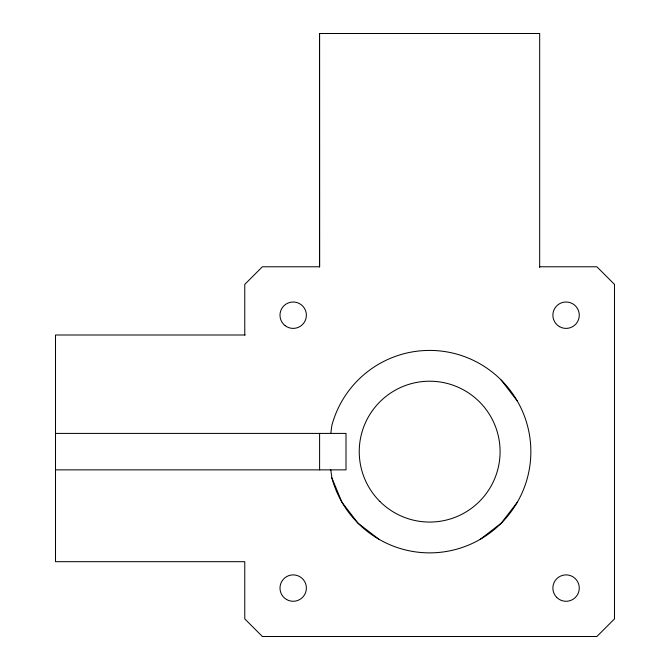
<?xml version="1.0" encoding="UTF-8"?>
<svg xmlns="http://www.w3.org/2000/svg" width="670" height="670" viewBox="0 0 670 670"><rect width="100%" height="100%" fill="white"/><g stroke="black" fill="none" stroke-linecap="round" stroke-linejoin="round"><path stroke-width="1" d="M330.796 433.415L331.851 425.442A101.237 101.237 0 0 1 487.693 368.718A101.237 101.237 0 0 1 487.693 534.568A101.237 101.237 0 0 1 331.851 477.844L330.796 469.863M517.299 502.257L501.21 523.22L480.248 539.308M539.668 266.777L596.886 266.777L614.49 284.382L614.49 618.896L596.886 636.5L262.38 636.5L244.768 618.896L244.768 561.678L55.51 561.678L55.51 335L245.22 335M55.51 433.415L346.005 433.415L346.005 469.863L55.51 469.863M379.011 539.308L358.048 523.22L341.96 502.257L331.851 477.844M501.21 380.058L517.299 401.02M319.573 266.953L319.515 33.508L539.668 33.5L539.668 267.447M319.598 33.5L319.598 266.786L262.38 266.777L244.768 284.382L244.768 335M319.598 433.415L319.598 469.863M379.865 501.436A70.425 70.425 0 0 0 497.684 469.871A70.425 70.425 0 0 0 411.43 383.617A70.425 70.425 0 0 0 379.865 501.436M559.475 326.633A13.207 13.207 0 0 0 579.282 315.193A13.207 13.207 0 0 0 559.475 303.761A13.207 13.207 0 0 0 559.475 326.633M556.736 597.422A13.207 13.207 0 0 0 578.83 591.501A13.207 13.207 0 0 0 562.658 575.329A13.207 13.207 0 0 0 556.736 597.422M285.185 325.704A13.207 13.207 0 0 0 306.282 316.868A13.207 13.207 0 0 0 288.092 303.016A13.207 13.207 0 0 0 285.185 325.704M286.584 599.516A13.207 13.207 0 0 0 306.391 588.084A13.207 13.207 0 0 0 286.584 576.652A13.207 13.207 0 0 0 286.584 599.516"/></g></svg>
